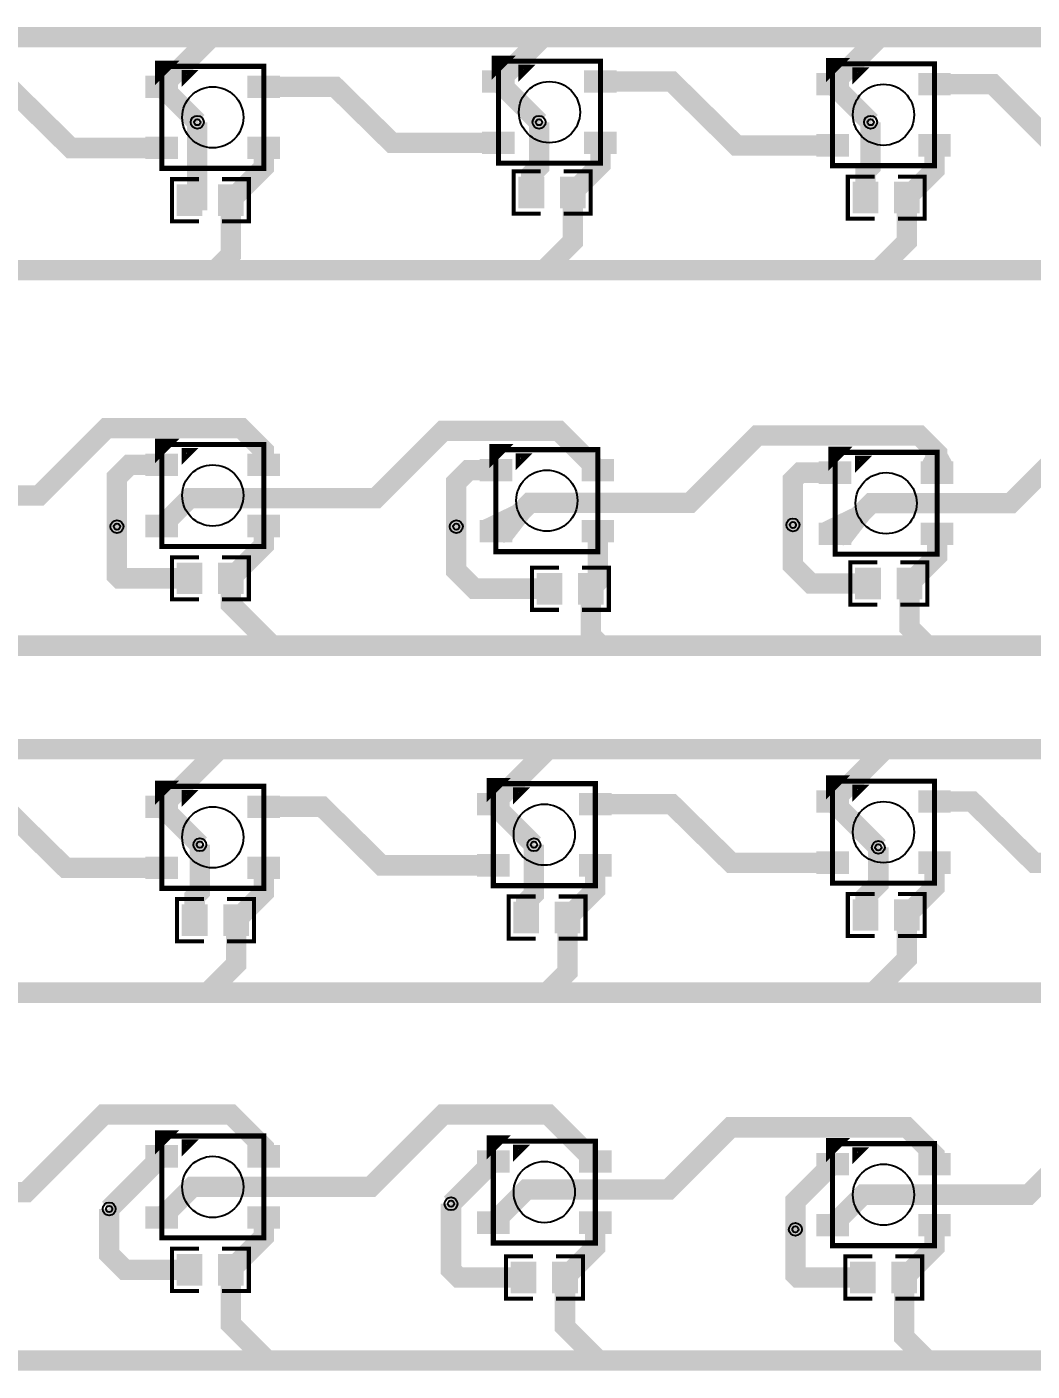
# Model space of a CAD drawing. Extents: x -5 to 8273, y -8273 to 5.
# Drawn here: x 4391 to 6332, y -6196 to -3600 of the extents above; entities that cross this region are included whole.
import ezdxf

# ---------------------------------------------------------------- set-up
doc = ezdxf.new("R2010")
doc.units = 9
for name, color, linetype, true_color in [('Hole', 7, 'Continuous', 0x222222), ('Multi-Layer', 7, 'Continuous', 0xc0c0c0), ('TopLayer', 7, 'Continuous', 0xff0000), ('TopPasteMaskLayer', 7, 'Continuous', 0x808080), ('TopSilkLayer', 7, 'Continuous', 0xffcc00), ('TopSolderMaskLayer', 7, 'Continuous', 0x800080)]:
    doc.layers.add(name, color=color, linetype=linetype, true_color=true_color)

msp = doc.modelspace()

# ---------------------------------------------------------------- hatches: boundary and pattern name
at = {"layer": 'TopLayer'}
for points in [[(4681.125, -3735.5999999999985), (4622.0250000000015, -3735.5999999999985), (4622.0250000000015, -3696.300000000003), (4681.125, -3696.300000000003)], [(4877.924999999996, -3735.5999999999985), (4818.925000000003, -3735.5999999999985), (4818.925000000003, -3696.300000000003), (4877.924999999996, -3696.300000000003)], [(5331.125, -3725.5999999999985), (5272.0250000000015, -3725.5999999999985), (5272.0250000000015, -3686.300000000003), (5331.125, -3686.300000000003)], [(5527.924999999996, -3725.5999999999985), (5468.925000000003, -3725.5999999999985), (5468.925000000003, -3686.300000000003), (5527.924999999996, -3686.300000000003)], [(5976.125, -3730.5999999999985), (5917.0250000000015, -3730.5999999999985), (5917.0250000000015, -3691.300000000003), (5976.125, -3691.300000000003)], [(6172.924999999996, -3730.5999999999985), (6113.925000000003, -3730.5999999999985), (6113.925000000003, -3691.300000000003), (6172.924999999996, -3691.300000000003)], [(4681.125, -3853.699999999997), (4622.0250000000015, -3853.699999999997), (4622.0250000000015, -3814.4000000000015), (4681.125, -3814.4000000000015)], [(4877.924999999996, -3853.699999999997), (4818.925000000003, -3853.699999999997), (4818.925000000003, -3814.4000000000015), (4877.924999999996, -3814.4000000000015)], [(5331.125, -3843.699999999997), (5272.0250000000015, -3843.699999999997), (5272.0250000000015, -3804.4000000000015), (5331.125, -3804.4000000000015)], [(5527.924999999996, -3843.699999999997), (5468.925000000003, -3843.699999999997), (5468.925000000003, -3804.4000000000015), (5527.924999999996, -3804.4000000000015)], [(5976.125, -3848.699999999997), (5917.0250000000015, -3848.699999999997), (5917.0250000000015, -3809.4000000000015), (5976.125, -3809.4000000000015)], [(6172.924999999996, -3848.699999999997), (6113.925000000003, -3848.699999999997), (6113.925000000003, -3809.4000000000015), (6172.924999999996, -3809.4000000000015)], [(5387.834999999992, -3948.542999999998), (5342.165000000008, -3948.542999999998), (5342.165000000008, -3891.457000000002), (5387.834999999992, -3891.457000000002)], [(5467.834999999992, -3948.542999999998), (5422.165000000008, -3948.542999999998), (5422.165000000008, -3891.457000000002), (5467.834999999992, -3891.457000000002)], [(4727.834999999992, -3963.542999999998), (4682.165000000008, -3963.542999999998), (4682.165000000008, -3906.457000000002), (4727.834999999992, -3906.457000000002)], [(4807.834999999992, -3963.542999999998), (4762.165000000008, -3963.542999999998), (4762.165000000008, -3906.457000000002), (4807.834999999992, -3906.457000000002)], [(6032.834999999992, -3958.542999999998), (5987.165000000008, -3958.542999999998), (5987.165000000008, -3901.457000000002), (6032.834999999992, -3901.457000000002)], [(6112.834999999992, -3958.542999999998), (6067.165000000008, -3958.542999999998), (6067.165000000008, -3901.457000000002), (6112.834999999992, -3901.457000000002)], [(4681.125, -4465.5999999999985), (4622.0250000000015, -4465.5999999999985), (4622.0250000000015, -4426.300000000003), (4681.125, -4426.300000000003)], [(4877.924999999996, -4465.5999999999985), (4818.925000000003, -4465.5999999999985), (4818.925000000003, -4426.300000000003), (4877.924999999996, -4426.300000000003)], [(5326.125, -4475.5999999999985), (5267.0250000000015, -4475.5999999999985), (5267.0250000000015, -4436.300000000003), (5326.125, -4436.300000000003)], [(5522.924999999996, -4475.5999999999985), (5463.925000000003, -4475.5999999999985), (5463.925000000003, -4436.300000000003), (5522.924999999996, -4436.300000000003)], [(6118.925799999997, -4441.298799999997), (6177.924800000001, -4441.298799999997), (6168.112699999998, -4423.4277), (6128.7427000000025, -4423.4277)], [(5981.125, -4480.5999999999985), (5922.0250000000015, -4480.5999999999985), (5922.0250000000015, -4441.300000000003), (5981.125, -4441.300000000003)], [(6177.924999999996, -4480.5999999999985), (6118.925000000003, -4480.5999999999985), (6118.925000000003, -4441.300000000003), (6177.924999999996, -4441.300000000003)], [(5267.0264000000025, -4554.399400000002), (5326.123, -4593.701200000003), (5362.274399999995, -4546.8211999999985), (5328.835099999997, -4524.582699999999)], [(5922.0264000000025, -4559.399400000002), (5981.123, -4598.701200000003), (6017.273199999996, -4551.820500000002), (5983.834100000007, -4529.582000000002)], [(4681.125, -4583.699999999997), (4622.0250000000015, -4583.699999999997), (4622.0250000000015, -4544.4000000000015), (4681.125, -4544.4000000000015)], [(4877.924999999996, -4583.699999999997), (4818.925000000003, -4583.699999999997), (4818.925000000003, -4544.4000000000015), (4877.924999999996, -4544.4000000000015)], [(5326.125, -4593.699999999997), (5267.0250000000015, -4593.699999999997), (5267.0250000000015, -4554.4000000000015), (5326.125, -4554.4000000000015)], [(5522.924999999996, -4593.699999999997), (5463.925000000003, -4593.699999999997), (5463.925000000003, -4554.4000000000015), (5522.924999999996, -4554.4000000000015)], [(5981.125, -4598.699999999997), (5922.0250000000015, -4598.699999999997), (5922.0250000000015, -4559.4000000000015), (5981.125, -4559.4000000000015)], [(6177.924999999996, -4598.699999999997), (6118.925000000003, -4598.699999999997), (6118.925000000003, -4559.4000000000015), (6177.924999999996, -4559.4000000000015)], [(4727.834999999992, -4693.542999999998), (4682.165000000008, -4693.542999999998), (4682.165000000008, -4636.457000000002), (4727.834999999992, -4636.457000000002)], [(4807.834999999992, -4693.542999999998), (4762.165000000008, -4693.542999999998), (4762.165000000008, -4636.457000000002), (4807.834999999992, -4636.457000000002)], [(5422.834999999992, -4713.542999999998), (5377.165000000008, -4713.542999999998), (5377.165000000008, -4656.457000000002), (5422.834999999992, -4656.457000000002)], [(5502.834999999992, -4713.542999999998), (5457.165000000008, -4713.542999999998), (5457.165000000008, -4656.457000000002), (5502.834999999992, -4656.457000000002)], [(6037.834999999992, -4703.542999999998), (5992.165000000008, -4703.542999999998), (5992.165000000008, -4646.457000000002), (6037.834999999992, -4646.457000000002)], [(6117.834999999992, -4703.542999999998), (6072.165000000008, -4703.542999999998), (6072.165000000008, -4646.457000000002), (6117.834999999992, -4646.457000000002)], [(4681.125, -5125.5999999999985), (4622.0250000000015, -5125.5999999999985), (4622.0250000000015, -5086.300000000003), (4681.125, -5086.300000000003)], [(4877.924999999996, -5125.5999999999985), (4818.925000000003, -5125.5999999999985), (4818.925000000003, -5086.300000000003), (4877.924999999996, -5086.300000000003)], [(5321.125, -5120.5999999999985), (5262.0250000000015, -5120.5999999999985), (5262.0250000000015, -5081.300000000003), (5321.125, -5081.300000000003)], [(5517.924999999996, -5120.5999999999985), (5458.925000000003, -5120.5999999999985), (5458.925000000003, -5081.300000000003), (5517.924999999996, -5081.300000000003)], [(5976.125, -5115.5999999999985), (5917.0250000000015, -5115.5999999999985), (5917.0250000000015, -5076.300000000003), (5976.125, -5076.300000000003)], [(6172.924999999996, -5115.5999999999985), (6113.925000000003, -5115.5999999999985), (6113.925000000003, -5076.300000000003), (6172.924999999996, -5076.300000000003)], [(4681.125, -5243.699999999997), (4622.0250000000015, -5243.699999999997), (4622.0250000000015, -5204.4000000000015), (4681.125, -5204.4000000000015)], [(4877.924999999996, -5243.699999999997), (4818.925000000003, -5243.699999999997), (4818.925000000003, -5204.4000000000015), (4877.924999999996, -5204.4000000000015)], [(5321.125, -5238.699999999997), (5262.0250000000015, -5238.699999999997), (5262.0250000000015, -5199.4000000000015), (5321.125, -5199.4000000000015)], [(5517.924999999996, -5238.699999999997), (5458.925000000003, -5238.699999999997), (5458.925000000003, -5199.4000000000015), (5517.924999999996, -5199.4000000000015)], [(5976.125, -5233.699999999997), (5917.0250000000015, -5233.699999999997), (5917.0250000000015, -5194.4000000000015), (5976.125, -5194.4000000000015)], [(6172.924999999996, -5233.699999999997), (6113.925000000003, -5233.699999999997), (6113.925000000003, -5194.4000000000015), (6172.924999999996, -5194.4000000000015)], [(5377.834999999992, -5348.542999999998), (5332.165000000008, -5348.542999999998), (5332.165000000008, -5291.457000000002), (5377.834999999992, -5291.457000000002)], [(5457.834999999992, -5348.542999999998), (5412.165000000008, -5348.542999999998), (5412.165000000008, -5291.457000000002), (5457.834999999992, -5291.457000000002)], [(6032.834999999992, -5343.542999999998), (5987.165000000008, -5343.542999999998), (5987.165000000008, -5286.457000000002), (6032.834999999992, -5286.457000000002)], [(6112.834999999992, -5343.542999999998), (6067.165000000008, -5343.542999999998), (6067.165000000008, -5286.457000000002), (6112.834999999992, -5286.457000000002)], [(4737.834999999992, -5353.542999999998), (4692.165000000008, -5353.542999999998), (4692.165000000008, -5296.457000000002), (4737.834999999992, -5296.457000000002)], [(4817.834999999992, -5353.542999999998), (4772.165000000008, -5353.542999999998), (4772.165000000008, -5296.457000000002), (4817.834999999992, -5296.457000000002)], [(4681.125, -5800.5999999999985), (4622.0250000000015, -5800.5999999999985), (4622.0250000000015, -5761.300000000003), (4681.125, -5761.300000000003)], [(4877.924999999996, -5800.5999999999985), (4818.925000000003, -5800.5999999999985), (4818.925000000003, -5761.300000000003), (4877.924999999996, -5761.300000000003)], [(5321.125, -5810.5999999999985), (5262.0250000000015, -5810.5999999999985), (5262.0250000000015, -5771.300000000003), (5321.125, -5771.300000000003)], [(5517.924999999996, -5810.5999999999985), (5458.925000000003, -5810.5999999999985), (5458.925000000003, -5771.300000000003), (5517.924999999996, -5771.300000000003)], [(5976.125, -5815.5999999999985), (5917.0250000000015, -5815.5999999999985), (5917.0250000000015, -5776.300000000003), (5976.125, -5776.300000000003)], [(6172.924999999996, -5815.5999999999985), (6113.925000000003, -5815.5999999999985), (6113.925000000003, -5776.300000000003), (6172.924999999996, -5776.300000000003)], [(4681.125, -5918.699999999997), (4622.0250000000015, -5918.699999999997), (4622.0250000000015, -5879.4000000000015), (4681.125, -5879.4000000000015)], [(4877.924999999996, -5918.699999999997), (4818.925000000003, -5918.699999999997), (4818.925000000003, -5879.4000000000015), (4877.924999999996, -5879.4000000000015)], [(5321.125, -5928.699999999997), (5262.0250000000015, -5928.699999999997), (5262.0250000000015, -5889.4000000000015), (5321.125, -5889.4000000000015)], [(5517.924999999996, -5928.699999999997), (5458.925000000003, -5928.699999999997), (5458.925000000003, -5889.4000000000015), (5517.924999999996, -5889.4000000000015)], [(5976.125, -5933.699999999997), (5917.0250000000015, -5933.699999999997), (5917.0250000000015, -5894.4000000000015), (5976.125, -5894.4000000000015)], [(6172.924999999996, -5933.699999999997), (6113.925000000003, -5933.699999999997), (6113.925000000003, -5894.4000000000015), (6172.924999999996, -5894.4000000000015)], [(4727.834999999992, -6028.542999999998), (4682.165000000008, -6028.542999999998), (4682.165000000008, -5971.457000000002), (4727.834999999992, -5971.457000000002)], [(4807.834999999992, -6028.542999999998), (4762.165000000008, -6028.542999999998), (4762.165000000008, -5971.457000000002), (4807.834999999992, -5971.457000000002)], [(5372.834999999992, -6043.542999999998), (5327.165000000008, -6043.542999999998), (5327.165000000008, -5986.457000000002), (5372.834999999992, -5986.457000000002)], [(5452.834999999992, -6043.542999999998), (5407.165000000008, -6043.542999999998), (5407.165000000008, -5986.457000000002), (5452.834999999992, -5986.457000000002)], [(6027.834999999992, -6043.542999999998), (5982.165000000008, -6043.542999999998), (5982.165000000008, -5986.457000000002), (6027.834999999992, -5986.457000000002)], [(6107.834999999992, -6043.542999999998), (6062.165000000008, -6043.542999999998), (6062.165000000008, -5986.457000000002), (6107.834999999992, -5986.457000000002)]]:
    msp.add_hatch(color=256, dxfattribs=at).paths.add_polyline_path(points)
at = {"layer": 'TopPasteMaskLayer'}
for points in [[(4681.125, -3735.5999999999985), (4622.0250000000015, -3735.5999999999985), (4622.0250000000015, -3696.300000000003), (4681.125, -3696.300000000003)], [(4877.924999999996, -3735.5999999999985), (4818.925000000003, -3735.5999999999985), (4818.925000000003, -3696.300000000003), (4877.924999999996, -3696.300000000003)], [(5331.125, -3725.5999999999985), (5272.0250000000015, -3725.5999999999985), (5272.0250000000015, -3686.300000000003), (5331.125, -3686.300000000003)], [(5527.924999999996, -3725.5999999999985), (5468.925000000003, -3725.5999999999985), (5468.925000000003, -3686.300000000003), (5527.924999999996, -3686.300000000003)], [(5976.125, -3730.5999999999985), (5917.0250000000015, -3730.5999999999985), (5917.0250000000015, -3691.300000000003), (5976.125, -3691.300000000003)], [(6172.924999999996, -3730.5999999999985), (6113.925000000003, -3730.5999999999985), (6113.925000000003, -3691.300000000003), (6172.924999999996, -3691.300000000003)], [(4681.125, -3853.699999999997), (4622.0250000000015, -3853.699999999997), (4622.0250000000015, -3814.4000000000015), (4681.125, -3814.4000000000015)], [(4877.924999999996, -3853.699999999997), (4818.925000000003, -3853.699999999997), (4818.925000000003, -3814.4000000000015), (4877.924999999996, -3814.4000000000015)], [(5331.125, -3843.699999999997), (5272.0250000000015, -3843.699999999997), (5272.0250000000015, -3804.4000000000015), (5331.125, -3804.4000000000015)], [(5527.924999999996, -3843.699999999997), (5468.925000000003, -3843.699999999997), (5468.925000000003, -3804.4000000000015), (5527.924999999996, -3804.4000000000015)], [(5976.125, -3848.699999999997), (5917.0250000000015, -3848.699999999997), (5917.0250000000015, -3809.4000000000015), (5976.125, -3809.4000000000015)], [(6172.924999999996, -3848.699999999997), (6113.925000000003, -3848.699999999997), (6113.925000000003, -3809.4000000000015), (6172.924999999996, -3809.4000000000015)], [(5387.834999999992, -3948.542999999998), (5342.165000000008, -3948.542999999998), (5342.165000000008, -3891.457000000002), (5387.834999999992, -3891.457000000002)], [(5467.834999999992, -3948.542999999998), (5422.165000000008, -3948.542999999998), (5422.165000000008, -3891.457000000002), (5467.834999999992, -3891.457000000002)], [(4727.834999999992, -3963.542999999998), (4682.165000000008, -3963.542999999998), (4682.165000000008, -3906.457000000002), (4727.834999999992, -3906.457000000002)], [(4807.834999999992, -3963.542999999998), (4762.165000000008, -3963.542999999998), (4762.165000000008, -3906.457000000002), (4807.834999999992, -3906.457000000002)], [(6032.834999999992, -3958.542999999998), (5987.165000000008, -3958.542999999998), (5987.165000000008, -3901.457000000002), (6032.834999999992, -3901.457000000002)], [(6112.834999999992, -3958.542999999998), (6067.165000000008, -3958.542999999998), (6067.165000000008, -3901.457000000002), (6112.834999999992, -3901.457000000002)], [(4681.125, -4465.5999999999985), (4622.0250000000015, -4465.5999999999985), (4622.0250000000015, -4426.300000000003), (4681.125, -4426.300000000003)], [(4877.924999999996, -4465.5999999999985), (4818.925000000003, -4465.5999999999985), (4818.925000000003, -4426.300000000003), (4877.924999999996, -4426.300000000003)], [(5326.125, -4475.5999999999985), (5267.0250000000015, -4475.5999999999985), (5267.0250000000015, -4436.300000000003), (5326.125, -4436.300000000003)], [(5522.924999999996, -4475.5999999999985), (5463.925000000003, -4475.5999999999985), (5463.925000000003, -4436.300000000003), (5522.924999999996, -4436.300000000003)], [(5981.125, -4480.5999999999985), (5922.0250000000015, -4480.5999999999985), (5922.0250000000015, -4441.300000000003), (5981.125, -4441.300000000003)], [(6177.924999999996, -4480.5999999999985), (6118.925000000003, -4480.5999999999985), (6118.925000000003, -4441.300000000003), (6177.924999999996, -4441.300000000003)], [(4681.125, -4583.699999999997), (4622.0250000000015, -4583.699999999997), (4622.0250000000015, -4544.4000000000015), (4681.125, -4544.4000000000015)], [(4877.924999999996, -4583.699999999997), (4818.925000000003, -4583.699999999997), (4818.925000000003, -4544.4000000000015), (4877.924999999996, -4544.4000000000015)], [(5326.125, -4593.699999999997), (5267.0250000000015, -4593.699999999997), (5267.0250000000015, -4554.4000000000015), (5326.125, -4554.4000000000015)], [(5522.924999999996, -4593.699999999997), (5463.925000000003, -4593.699999999997), (5463.925000000003, -4554.4000000000015), (5522.924999999996, -4554.4000000000015)], [(5981.125, -4598.699999999997), (5922.0250000000015, -4598.699999999997), (5922.0250000000015, -4559.4000000000015), (5981.125, -4559.4000000000015)], [(6177.924999999996, -4598.699999999997), (6118.925000000003, -4598.699999999997), (6118.925000000003, -4559.4000000000015), (6177.924999999996, -4559.4000000000015)], [(4727.834999999992, -4693.542999999998), (4682.165000000008, -4693.542999999998), (4682.165000000008, -4636.457000000002), (4727.834999999992, -4636.457000000002)], [(4807.834999999992, -4693.542999999998), (4762.165000000008, -4693.542999999998), (4762.165000000008, -4636.457000000002), (4807.834999999992, -4636.457000000002)], [(5422.834999999992, -4713.542999999998), (5377.165000000008, -4713.542999999998), (5377.165000000008, -4656.457000000002), (5422.834999999992, -4656.457000000002)], [(5502.834999999992, -4713.542999999998), (5457.165000000008, -4713.542999999998), (5457.165000000008, -4656.457000000002), (5502.834999999992, -4656.457000000002)], [(6037.834999999992, -4703.542999999998), (5992.165000000008, -4703.542999999998), (5992.165000000008, -4646.457000000002), (6037.834999999992, -4646.457000000002)], [(6117.834999999992, -4703.542999999998), (6072.165000000008, -4703.542999999998), (6072.165000000008, -4646.457000000002), (6117.834999999992, -4646.457000000002)], [(4681.125, -5125.5999999999985), (4622.0250000000015, -5125.5999999999985), (4622.0250000000015, -5086.300000000003), (4681.125, -5086.300000000003)], [(4877.924999999996, -5125.5999999999985), (4818.925000000003, -5125.5999999999985), (4818.925000000003, -5086.300000000003), (4877.924999999996, -5086.300000000003)], [(5321.125, -5120.5999999999985), (5262.0250000000015, -5120.5999999999985), (5262.0250000000015, -5081.300000000003), (5321.125, -5081.300000000003)], [(5517.924999999996, -5120.5999999999985), (5458.925000000003, -5120.5999999999985), (5458.925000000003, -5081.300000000003), (5517.924999999996, -5081.300000000003)], [(5976.125, -5115.5999999999985), (5917.0250000000015, -5115.5999999999985), (5917.0250000000015, -5076.300000000003), (5976.125, -5076.300000000003)], [(6172.924999999996, -5115.5999999999985), (6113.925000000003, -5115.5999999999985), (6113.925000000003, -5076.300000000003), (6172.924999999996, -5076.300000000003)], [(4681.125, -5243.699999999997), (4622.0250000000015, -5243.699999999997), (4622.0250000000015, -5204.4000000000015), (4681.125, -5204.4000000000015)], [(4877.924999999996, -5243.699999999997), (4818.925000000003, -5243.699999999997), (4818.925000000003, -5204.4000000000015), (4877.924999999996, -5204.4000000000015)], [(5321.125, -5238.699999999997), (5262.0250000000015, -5238.699999999997), (5262.0250000000015, -5199.4000000000015), (5321.125, -5199.4000000000015)], [(5517.924999999996, -5238.699999999997), (5458.925000000003, -5238.699999999997), (5458.925000000003, -5199.4000000000015), (5517.924999999996, -5199.4000000000015)], [(5976.125, -5233.699999999997), (5917.0250000000015, -5233.699999999997), (5917.0250000000015, -5194.4000000000015), (5976.125, -5194.4000000000015)], [(6172.924999999996, -5233.699999999997), (6113.925000000003, -5233.699999999997), (6113.925000000003, -5194.4000000000015), (6172.924999999996, -5194.4000000000015)], [(5377.834999999992, -5348.542999999998), (5332.165000000008, -5348.542999999998), (5332.165000000008, -5291.457000000002), (5377.834999999992, -5291.457000000002)], [(5457.834999999992, -5348.542999999998), (5412.165000000008, -5348.542999999998), (5412.165000000008, -5291.457000000002), (5457.834999999992, -5291.457000000002)], [(6032.834999999992, -5343.542999999998), (5987.165000000008, -5343.542999999998), (5987.165000000008, -5286.457000000002), (6032.834999999992, -5286.457000000002)], [(6112.834999999992, -5343.542999999998), (6067.165000000008, -5343.542999999998), (6067.165000000008, -5286.457000000002), (6112.834999999992, -5286.457000000002)], [(4737.834999999992, -5353.542999999998), (4692.165000000008, -5353.542999999998), (4692.165000000008, -5296.457000000002), (4737.834999999992, -5296.457000000002)], [(4817.834999999992, -5353.542999999998), (4772.165000000008, -5353.542999999998), (4772.165000000008, -5296.457000000002), (4817.834999999992, -5296.457000000002)], [(4681.125, -5800.5999999999985), (4622.0250000000015, -5800.5999999999985), (4622.0250000000015, -5761.300000000003), (4681.125, -5761.300000000003)], [(4877.924999999996, -5800.5999999999985), (4818.925000000003, -5800.5999999999985), (4818.925000000003, -5761.300000000003), (4877.924999999996, -5761.300000000003)], [(5321.125, -5810.5999999999985), (5262.0250000000015, -5810.5999999999985), (5262.0250000000015, -5771.300000000003), (5321.125, -5771.300000000003)], [(5517.924999999996, -5810.5999999999985), (5458.925000000003, -5810.5999999999985), (5458.925000000003, -5771.300000000003), (5517.924999999996, -5771.300000000003)], [(5976.125, -5815.5999999999985), (5917.0250000000015, -5815.5999999999985), (5917.0250000000015, -5776.300000000003), (5976.125, -5776.300000000003)], [(6172.924999999996, -5815.5999999999985), (6113.925000000003, -5815.5999999999985), (6113.925000000003, -5776.300000000003), (6172.924999999996, -5776.300000000003)], [(4681.125, -5918.699999999997), (4622.0250000000015, -5918.699999999997), (4622.0250000000015, -5879.4000000000015), (4681.125, -5879.4000000000015)], [(4877.924999999996, -5918.699999999997), (4818.925000000003, -5918.699999999997), (4818.925000000003, -5879.4000000000015), (4877.924999999996, -5879.4000000000015)], [(5321.125, -5928.699999999997), (5262.0250000000015, -5928.699999999997), (5262.0250000000015, -5889.4000000000015), (5321.125, -5889.4000000000015)], [(5517.924999999996, -5928.699999999997), (5458.925000000003, -5928.699999999997), (5458.925000000003, -5889.4000000000015), (5517.924999999996, -5889.4000000000015)], [(5976.125, -5933.699999999997), (5917.0250000000015, -5933.699999999997), (5917.0250000000015, -5894.4000000000015), (5976.125, -5894.4000000000015)], [(6172.924999999996, -5933.699999999997), (6113.925000000003, -5933.699999999997), (6113.925000000003, -5894.4000000000015), (6172.924999999996, -5894.4000000000015)], [(4727.834999999992, -6028.542999999998), (4682.165000000008, -6028.542999999998), (4682.165000000008, -5971.457000000002), (4727.834999999992, -5971.457000000002)], [(4807.834999999992, -6028.542999999998), (4762.165000000008, -6028.542999999998), (4762.165000000008, -5971.457000000002), (4807.834999999992, -5971.457000000002)], [(5372.834999999992, -6043.542999999998), (5327.165000000008, -6043.542999999998), (5327.165000000008, -5986.457000000002), (5372.834999999992, -5986.457000000002)], [(5452.834999999992, -6043.542999999998), (5407.165000000008, -6043.542999999998), (5407.165000000008, -5986.457000000002), (5452.834999999992, -5986.457000000002)], [(6027.834999999992, -6043.542999999998), (5982.165000000008, -6043.542999999998), (5982.165000000008, -5986.457000000002), (6027.834999999992, -5986.457000000002)], [(6107.834999999992, -6043.542999999998), (6062.165000000008, -6043.542999999998), (6062.165000000008, -5986.457000000002), (6107.834999999992, -5986.457000000002)]]:
    msp.add_hatch(color=256, dxfattribs=at).paths.add_polyline_path(points)
at = {"layer": 'TopSolderMaskLayer'}
for points in [[(5333.126185335706, -3727.5964439928866), (5270.023137329612, -3727.5964439928866), (5270.023137329612, -3684.303556007115), (5333.126185335706, -3684.303556007115)], [(5529.922798662257, -3727.5964439928866), (5466.926524003051, -3727.5964439928866), (5466.926524003051, -3684.303556007115), (5529.922798662257, -3684.303556007115)], [(4683.126185335706, -3737.5964439928866), (4620.023137329612, -3737.5964439928866), (4620.023137329612, -3694.303556007115), (4683.126185335706, -3694.303556007115)], [(4879.922798662257, -3737.5964439928866), (4816.926524003051, -3737.5964439928866), (4816.926524003051, -3694.303556007115), (4879.922798662257, -3694.303556007115)], [(5978.126185335706, -3732.5964439928866), (5915.023137329612, -3732.5964439928866), (5915.023137329612, -3689.303556007115), (5978.126185335706, -3689.303556007115)], [(6174.922798662257, -3732.5964439928866), (6111.926524003051, -3732.5964439928866), (6111.926524003051, -3689.303556007115), (6174.922798662257, -3689.303556007115)], [(4683.126185335706, -3855.696443992885), (4620.023137329612, -3855.696443992885), (4620.023137329612, -3812.4035560071134), (4683.126185335706, -3812.4035560071134)], [(4879.922798662257, -3855.696443992885), (4816.926524003051, -3855.696443992885), (4816.926524003051, -3812.4035560071134), (4879.922798662257, -3812.4035560071134)], [(5333.126185335706, -3845.696443992885), (5270.023137329612, -3845.696443992885), (5270.023137329612, -3802.4035560071134), (5333.126185335706, -3802.4035560071134)], [(5529.922798662257, -3845.696443992885), (5466.926524003051, -3845.696443992885), (5466.926524003051, -3802.4035560071134), (5529.922798662257, -3802.4035560071134)], [(5978.126185335706, -3850.696443992885), (5915.023137329612, -3850.696443992885), (5915.023137329612, -3807.4035560071134), (5978.126185335706, -3807.4035560071134)], [(6174.922798662257, -3850.696443992885), (6111.926524003051, -3850.696443992885), (6111.926524003051, -3807.4035560071134), (6174.922798662257, -3807.4035560071134)], [(5389.834999999992, -3950.5429649657526), (5340.165000000008, -3950.5429649657526), (5340.165000000008, -3889.4570350342474), (5389.834999999992, -3889.4570350342474)], [(5469.834999999992, -3950.5429649657526), (5420.165000000008, -3950.5429649657526), (5420.165000000008, -3889.4570350342474), (5469.834999999992, -3889.4570350342474)], [(4729.834999999992, -3965.5429649657526), (4680.165000000008, -3965.5429649657526), (4680.165000000008, -3904.4570350342474), (4729.834999999992, -3904.4570350342474)], [(4809.834999999992, -3965.5429649657526), (4760.165000000008, -3965.5429649657526), (4760.165000000008, -3904.4570350342474), (4809.834999999992, -3904.4570350342474)], [(6034.834999999992, -3960.5429649657526), (5985.165000000008, -3960.5429649657526), (5985.165000000008, -3899.4570350342474), (6034.834999999992, -3899.4570350342474)], [(6114.834999999992, -3960.5429649657526), (6065.165000000008, -3960.5429649657526), (6065.165000000008, -3899.4570350342474), (6114.834999999992, -3899.4570350342474)], [(4683.126185335706, -4467.596443992887), (4620.023137329612, -4467.596443992887), (4620.023137329612, -4424.303556007115), (4683.126185335706, -4424.303556007115)], [(4879.922798662257, -4467.596443992887), (4816.926524003051, -4467.596443992887), (4816.926524003051, -4424.303556007115), (4879.922798662257, -4424.303556007115)], [(5328.126185335706, -4477.596443992887), (5265.023137329612, -4477.596443992887), (5265.023137329612, -4434.303556007115), (5328.126185335706, -4434.303556007115)], [(5524.922798662257, -4477.596443992887), (5461.926524003051, -4477.596443992887), (5461.926524003051, -4434.303556007115), (5524.922798662257, -4434.303556007115)], [(5983.126185335706, -4482.596443992887), (5920.023137329612, -4482.596443992887), (5920.023137329612, -4439.303556007115), (5983.126185335706, -4439.303556007115)], [(6179.922798662257, -4482.596443992887), (6116.926524003051, -4482.596443992887), (6116.926524003051, -4439.303556007115), (6179.922798662257, -4439.303556007115)], [(4683.126185335706, -4585.696443992885), (4620.023137329612, -4585.696443992885), (4620.023137329612, -4542.403556007113), (4683.126185335706, -4542.403556007113)], [(4879.922798662257, -4585.696443992885), (4816.926524003051, -4585.696443992885), (4816.926524003051, -4542.403556007113), (4879.922798662257, -4542.403556007113)], [(5328.126185335706, -4595.696443992885), (5265.023137329612, -4595.696443992885), (5265.023137329612, -4552.403556007113), (5328.126185335706, -4552.403556007113)], [(5524.922798662257, -4595.696443992885), (5461.926524003051, -4595.696443992885), (5461.926524003051, -4552.403556007113), (5524.922798662257, -4552.403556007113)], [(5983.126185335706, -4600.696443992885), (5920.023137329612, -4600.696443992885), (5920.023137329612, -4557.403556007113), (5983.126185335706, -4557.403556007113)], [(6179.922798662257, -4600.696443992885), (6116.926524003051, -4600.696443992885), (6116.926524003051, -4557.403556007113), (6179.922798662257, -4557.403556007113)], [(4729.834999999992, -4695.542964965753), (4680.165000000008, -4695.542964965753), (4680.165000000008, -4634.457035034247), (4729.834999999992, -4634.457035034247)], [(4809.834999999992, -4695.542964965753), (4760.165000000008, -4695.542964965753), (4760.165000000008, -4634.457035034247), (4809.834999999992, -4634.457035034247)], [(6039.834999999992, -4705.542964965753), (5990.165000000008, -4705.542964965753), (5990.165000000008, -4644.457035034247), (6039.834999999992, -4644.457035034247)], [(6119.834999999992, -4705.542964965753), (6070.165000000008, -4705.542964965753), (6070.165000000008, -4644.457035034247), (6119.834999999992, -4644.457035034247)], [(5424.834999999992, -4715.542964965753), (5375.165000000008, -4715.542964965753), (5375.165000000008, -4654.457035034247), (5424.834999999992, -4654.457035034247)], [(5504.834999999992, -4715.542964965753), (5455.165000000008, -4715.542964965753), (5455.165000000008, -4654.457035034247), (5504.834999999992, -4654.457035034247)], [(4683.126185335706, -5127.596443992887), (4620.023137329612, -5127.596443992887), (4620.023137329612, -5084.303556007115), (4683.126185335706, -5084.303556007115)], [(4879.922798662257, -5127.596443992887), (4816.926524003051, -5127.596443992887), (4816.926524003051, -5084.303556007115), (4879.922798662257, -5084.303556007115)], [(5323.126185335706, -5122.596443992887), (5260.023137329612, -5122.596443992887), (5260.023137329612, -5079.303556007115), (5323.126185335706, -5079.303556007115)], [(5519.922798662257, -5122.596443992887), (5456.926524003051, -5122.596443992887), (5456.926524003051, -5079.303556007115), (5519.922798662257, -5079.303556007115)], [(5978.126185335706, -5117.596443992887), (5915.023137329612, -5117.596443992887), (5915.023137329612, -5074.303556007115), (5978.126185335706, -5074.303556007115)], [(6174.922798662257, -5117.596443992887), (6111.926524003051, -5117.596443992887), (6111.926524003051, -5074.303556007115), (6174.922798662257, -5074.303556007115)], [(4683.126185335706, -5245.696443992885), (4620.023137329612, -5245.696443992885), (4620.023137329612, -5202.403556007113), (4683.126185335706, -5202.403556007113)], [(4879.922798662257, -5245.696443992885), (4816.926524003051, -5245.696443992885), (4816.926524003051, -5202.403556007113), (4879.922798662257, -5202.403556007113)], [(5323.126185335706, -5240.696443992885), (5260.023137329612, -5240.696443992885), (5260.023137329612, -5197.403556007113), (5323.126185335706, -5197.403556007113)], [(5519.922798662257, -5240.696443992885), (5456.926524003051, -5240.696443992885), (5456.926524003051, -5197.403556007113), (5519.922798662257, -5197.403556007113)], [(5978.126185335706, -5235.696443992885), (5915.023137329612, -5235.696443992885), (5915.023137329612, -5192.403556007113), (5978.126185335706, -5192.403556007113)], [(6174.922798662257, -5235.696443992885), (6111.926524003051, -5235.696443992885), (6111.926524003051, -5192.403556007113), (6174.922798662257, -5192.403556007113)], [(4739.834999999992, -5355.542964965753), (4690.165000000008, -5355.542964965753), (4690.165000000008, -5294.457035034247), (4739.834999999992, -5294.457035034247)], [(4819.834999999992, -5355.542964965753), (4770.165000000008, -5355.542964965753), (4770.165000000008, -5294.457035034247), (4819.834999999992, -5294.457035034247)], [(5379.834999999992, -5350.542964965753), (5330.165000000008, -5350.542964965753), (5330.165000000008, -5289.457035034247), (5379.834999999992, -5289.457035034247)], [(5459.834999999992, -5350.542964965753), (5410.165000000008, -5350.542964965753), (5410.165000000008, -5289.457035034247), (5459.834999999992, -5289.457035034247)], [(6034.834999999992, -5345.542964965753), (5985.165000000008, -5345.542964965753), (5985.165000000008, -5284.457035034247), (6034.834999999992, -5284.457035034247)], [(6114.834999999992, -5345.542964965753), (6065.165000000008, -5345.542964965753), (6065.165000000008, -5284.457035034247), (6114.834999999992, -5284.457035034247)], [(4683.126185335706, -5802.596443992887), (4620.023137329612, -5802.596443992887), (4620.023137329612, -5759.303556007115), (4683.126185335706, -5759.303556007115)], [(4879.922798662257, -5802.596443992887), (4816.926524003051, -5802.596443992887), (4816.926524003051, -5759.303556007115), (4879.922798662257, -5759.303556007115)], [(5323.126185335706, -5812.596443992887), (5260.023137329612, -5812.596443992887), (5260.023137329612, -5769.303556007115), (5323.126185335706, -5769.303556007115)], [(5519.922798662257, -5812.596443992887), (5456.926524003051, -5812.596443992887), (5456.926524003051, -5769.303556007115), (5519.922798662257, -5769.303556007115)], [(5978.126185335706, -5817.596443992887), (5915.023137329612, -5817.596443992887), (5915.023137329612, -5774.303556007115), (5978.126185335706, -5774.303556007115)], [(6174.922798662257, -5817.596443992887), (6111.926524003051, -5817.596443992887), (6111.926524003051, -5774.303556007115), (6174.922798662257, -5774.303556007115)], [(4683.126185335706, -5920.696443992885), (4620.023137329612, -5920.696443992885), (4620.023137329612, -5877.403556007113), (4683.126185335706, -5877.403556007113)], [(4879.922798662257, -5920.696443992885), (4816.926524003051, -5920.696443992885), (4816.926524003051, -5877.403556007113), (4879.922798662257, -5877.403556007113)], [(5323.126185335706, -5930.696443992885), (5260.023137329612, -5930.696443992885), (5260.023137329612, -5887.403556007113), (5323.126185335706, -5887.403556007113)], [(5519.922798662257, -5930.696443992885), (5456.926524003051, -5930.696443992885), (5456.926524003051, -5887.403556007113), (5519.922798662257, -5887.403556007113)], [(5978.126185335706, -5935.696443992885), (5915.023137329612, -5935.696443992885), (5915.023137329612, -5892.403556007113), (5978.126185335706, -5892.403556007113)], [(6174.922798662257, -5935.696443992885), (6111.926524003051, -5935.696443992885), (6111.926524003051, -5892.403556007113), (6174.922798662257, -5892.403556007113)], [(4729.834999999992, -6030.542964965753), (4680.165000000008, -6030.542964965753), (4680.165000000008, -5969.457035034247), (4729.834999999992, -5969.457035034247)], [(4809.834999999992, -6030.542964965753), (4760.165000000008, -6030.542964965753), (4760.165000000008, -5969.457035034247), (4809.834999999992, -5969.457035034247)], [(5374.834999999992, -6045.542964965753), (5325.165000000008, -6045.542964965753), (5325.165000000008, -5984.457035034247), (5374.834999999992, -5984.457035034247)], [(5454.834999999992, -6045.542964965753), (5405.165000000008, -6045.542964965753), (5405.165000000008, -5984.457035034247), (5454.834999999992, -5984.457035034247)], [(6029.834999999992, -6045.542964965753), (5980.165000000008, -6045.542964965753), (5980.165000000008, -5984.457035034247), (6029.834999999992, -5984.457035034247)], [(6109.834999999992, -6045.542964965753), (6060.165000000008, -6045.542964965753), (6060.165000000008, -5984.457035034247), (6109.834999999992, -5984.457035034247)]]:
    msp.add_hatch(color=256, dxfattribs=at).paths.add_polyline_path(points)

# ---------------------------------------------------------------- linework, layer by layer
at = {"layer": 'Hole'}
for centre in [(4720, -3784.3800000000047), (5380, -3784.3800000000047), (6020, -3784.3800000000047), (4565, -4565.25), (5220, -4565.25), (5870, -4561.909999999996), (4725, -5179.380000000005), (5370, -5179.380000000005), (6035, -5184.380000000005), (4550, -5882.529999999999), (5210, -5872.529999999999), (5875, -5921.909999999996)]:
    msp.add_circle(centre, 6, dxfattribs=at)
at = {"layer": 'Multi-Layer'}
for centre in [(4720, -3784.3800000000047), (5380, -3784.3800000000047), (6020, -3784.3800000000047), (4565, -4565.25), (5220, -4565.25), (5870, -4561.909999999996), (4725, -5179.380000000005), (5370, -5179.380000000005), (6035, -5184.380000000005), (5210, -5872.529999999999), (4550, -5882.529999999999), (5875, -5921.909999999996)]:
    msp.add_circle(centre, 12.5, dxfattribs=at)
at = {"layer": 'TopLayer', "const_width": 39.37}
for points in [[(4747.524999999994, -3620), (4127.524999999994, -3620), (4036.5750000000044, -3710.949999999997)], [(5387.524999999994, -3620), (4747.524999999994, -3620), (4651.575000000004, -3715.949999999997)], [(6037.524999999994, -3620), (5387.524999999994, -3620), (5301.575000000004, -3705.949999999997)], [(6657.524999999994, -3620), (6037.524999999994, -3620), (5946.575000000004, -3710.949999999997)], [(4233.4000000000015, -3710.9000000000015), (4351, -3710.9000000000015), (4476, -3834.0999999999985), (4651.5999999999985, -3834.0999999999985)], [(4720, -3784.375), (4720, -3784.375), (4651.575000000004, -3715.949999999997)], [(4848.4000000000015, -3715.9000000000015), (4986, -3715.9000000000015), (5096, -3824.0999999999985), (5301.5999999999985, -3824.0999999999985)], [(5380, -3784.375), (5380, -3784.375), (5301.575000000004, -3705.949999999997)], [(5498.4000000000015, -3705.9000000000015), (5636, -3705.9000000000015), (5761, -3829.0999999999985), (5946.5999999999985, -3829.0999999999985)], [(6020, -3784.375), (6020, -3784.375), (5946.575000000004, -3710.949999999997)], [(6143.424999999996, -3710.949999999997), (6255.950000000004, -3710.949999999997), (6379.049999999996, -3834.050000000003), (6561.575000000004, -3834.050000000003)], [(4705, -3935), (4720, -3935), (4720, -3784.4000000000015)], [(5365, -3920), (5365, -3885), (5380, -3870), (5380, -3784.375)], [(6010, -3930), (6010, -3880), (6020, -3870), (6020, -3784.375)], [(4785, -3935), (4848.4230000000025, -3871.577000000005), (4848.4230000000025, -3834.050000000003)], [(5445, -3920), (5498.4230000000025, -3866.577000000005), (5498.4230000000025, -3824.050000000003)], [(6090, -3930), (6143.4230000000025, -3876.577000000005), (6143.4230000000025, -3829.050000000003)], [(4135, -4070), (4755, -4070), (4785, -4040), (4785, -3935)], [(4755, -4070), (5390, -4070), (5445, -4015), (5445, -3920)], [(5390, -4070), (6035, -4070), (6090, -4015), (6090, -3930)], [(6035, -4070), (6665, -4070), (6700, -4035), (6700, -3935)], [(4848.398000000001, -4445.900999999998), (4848.398000000001, -4418.400999999998), (4805, -4375), (4545, -4375), (4415, -4505), (4110.630000000005, -4505), (4041.5800000000017, -4574.050000000003)], [(6760, -4475), (6760, -4432.5), (6701.5999999999985, -4374.0999999999985), (6436.5999999999985, -4374.0999999999985), (6290.600000000006, -4520), (6021.300000000003, -4520), (5953.199999999997, -4588.0999999999985)], [(5493.43, -4455.949999999997), (5417.479999999996, -4380), (5195, -4380), (5065, -4510), (4705.625, -4510), (4651.5769999999975, -4564.050000000003)], [(6148.4000000000015, -4460.9000000000015), (6148.4000000000015, -4423.4000000000015), (6114.0999999999985, -4389.0999999999985), (5801.5999999999985, -4389.0999999999985), (5671.5999999999985, -4519.0999999999985), (5362.200000000004, -4519.0999999999985), (5298.199999999997, -4583.0999999999985)], [(4565, -4565.248), (4565, -4470), (4589.049999999996, -4445.949999999997), (4651.575000000004, -4445.949999999997)], [(5220, -4565.248999999996), (5220, -4480), (5244.049999999996, -4455.949999999997), (5296.580000000002, -4455.949999999997)], [(5870, -4561.914000000004), (5870, -4475), (5884.049999999996, -4460.949999999997), (5951.580000000002, -4460.949999999997)], [(4705, -4665), (4570, -4665), (4565, -4660), (4565, -4565.248999999996)], [(4785, -4665), (4848.4230000000025, -4601.577000000005), (4848.4230000000025, -4564.050000000003)], [(5400, -4685), (5255, -4685), (5220, -4650), (5220, -4565.248999999996)], [(5480, -4685), (5493.428, -4671.572), (5493.428, -4574.050000000003)], [(6015, -4675), (5905, -4675), (5870, -4640), (5870, -4561.914000000004)], [(6095, -4675), (6148.43, -4621.57), (6148.43, -4579.050000000003)], [(5500, -4795), (4865, -4795), (4785, -4715), (4785, -4665)], [(4865, -4795), (4220, -4795), (4170, -4745), (4170, -4670)], [(6130, -4795), (5500, -4795), (5480, -4775), (5480, -4685)], [(6710, -4795), (6130, -4795), (6095, -4760), (6095, -4675)], [(4762.524999999994, -4995), (4152.524999999994, -4995), (4041.5750000000044, -5105.949999999997)], [(5397.524999999994, -4995), (4762.524999999994, -4995), (4651.575000000004, -5105.949999999997)], [(6065.555000000008, -4995), (5397.524999999994, -4995), (5291.575000000004, -5100.949999999997)], [(6657.524999999994, -4995), (6047.524999999994, -4995), (5946.575000000004, -5095.949999999997)], [(4238.4000000000015, -5105.9000000000015), (4346, -5105.9000000000015), (4466, -5224.0999999999985), (4651.5999999999985, -5224.0999999999985)], [(4725, -5179.375), (4725, -5179.375), (4651.575000000004, -5105.949999999997)], [(4848.4000000000015, -5105.9000000000015), (4961, -5105.9000000000015), (5076, -5219.0999999999985), (5291.5999999999985, -5219.0999999999985)], [(5370, -5179.375), (5370, -5179.375), (5291.575000000004, -5100.949999999997)], [(5488.4000000000015, -5100.9000000000015), (5636, -5100.9000000000015), (5751, -5214.0999999999985), (5946.5999999999985, -5214.0999999999985)], [(6035, -5184.375), (6035, -5184.375), (5946.575000000004, -5095.949999999997)], [(6143.4000000000015, -5095.9000000000015), (6216, -5095.9000000000015), (6336, -5214.0999999999985), (6556.5999999999985, -5214.0999999999985)], [(4715, -5325), (4715, -5280), (4725, -5270), (4725, -5179.375)], [(5355, -5320), (5355, -5290), (5370, -5275), (5370, -5179.375)], [(6010, -5315), (6010, -5280), (6035, -5255), (6035, -5184.375)], [(4795, -5325), (4848.4230000000025, -5271.577000000005), (4848.4230000000025, -5224.050000000003)], [(5435, -5320), (5488.4230000000025, -5266.577000000005), (5488.4230000000025, -5219.050000000003)], [(6090, -5315), (6143.4230000000025, -5261.577000000005), (6143.4230000000025, -5214.050000000003)], [(4135, -5465), (4740, -5465), (4795, -5410), (4795, -5325)], [(4740, -5465), (5395, -5465), (5435, -5425), (5435, -5320)], [(5395, -5465), (6025, -5465), (6085, -5405), (6090, -5400), (6090, -5315)], [(6004.184999999998, -5465), (6630, -5465), (6695, -5400), (6695, -5315)], [(4848.424999999996, -5780.949999999997), (4848.424999999996, -5763.425000000003), (4785, -5700), (4540, -5700), (4390, -5850), (4100.625, -5850), (4046.5750000000044, -5904.050000000003)], [(5488.424999999996, -5790.949999999997), (5397.475000000006, -5700), (5195, -5700), (5055, -5840), (4710.625, -5840), (4651.575000000004, -5899.050000000003)], [(6143.424999999996, -5795.949999999997), (6143.424999999996, -5778.425000000003), (6090, -5725), (5750, -5725), (5630, -5845), (5355.625, -5845), (5291.575000000004, -5909.050000000003)], [(6748.424999999996, -5795.949999999997), (6748.424999999996, -5763.425000000003), (6695, -5710), (6470, -5710), (6325, -5855), (6005.625, -5855), (5946.575000000004, -5914.050000000003)], [(4550, -5882.5250000000015), (4550, -5882.5250000000015), (4651.575000000004, -5780.949999999997)], [(5210, -5872.5250000000015), (5210, -5872.5250000000015), (5291.575000000004, -5790.949999999997)], [(5875, -5921.914000000004), (5875, -5867.5250000000015), (5946.575000000004, -5795.949999999997)], [(4705, -6000), (4580, -6000), (4550, -5970), (4550, -5882.523999999998)], [(5350, -6015), (5225, -6015), (5210, -6000), (5210, -5872.523999999998)], [(4785, -6000), (4848.4230000000025, -5936.577000000005), (4848.4230000000025, -5899.050000000003)], [(5430, -6015), (5488.4230000000025, -5956.577000000005), (5488.4230000000025, -5909.050000000003)], [(6005, -6015), (5880, -6015), (5875, -6010), (5875, -5921.914000000004)], [(6085, -6015), (6143.4230000000025, -5956.577000000005), (6143.4230000000025, -5914.050000000003)], [(4855, -6175), (4250, -6175), (4185, -6110), (4185, -6005)], [(5495, -6175), (4855, -6175), (4785, -6105), (4785, -6000)], [(6130, -6175), (5495, -6175), (5430, -6110), (5430, -6015)], [(6730, -6175), (6130, -6175), (6085, -6130), (6085, -6015)]]:
    msp.add_lwpolyline(points, dxfattribs=at)
at = {"layer": 'TopSilkLayer', "const_width": 10}
for points in [[(5293.731, -3690.1920000000027), (5293.731, -3660.6640000000043), (5323.257999999994, -3660.6640000000043), (5293.731, -3690.1920000000027)], [(4643.731, -3700.1920000000027), (4643.731, -3670.6640000000043), (4673.257999999994, -3670.6640000000043), (4643.731, -3700.1920000000027)], [(4848.445, -3873.4199999999983), (4651.595000000001, -3873.4199999999983), (4651.595000000001, -3676.5699999999997), (4848.445, -3676.5699999999997), (4848.445, -3873.4199999999983)], [(4694.912000000004, -3704.1299999999974), (4694.912000000004, -3688.3800000000047), (4710.659999999996, -3688.3849999999948), (4694.912000000004, -3704.1299999999974)], [(5498.445, -3863.4199999999983), (5301.595000000001, -3863.4199999999983), (5301.595000000001, -3666.5699999999997), (5498.445, -3666.5699999999997), (5498.445, -3863.4199999999983)], [(5344.912000000004, -3694.1299999999974), (5344.912000000004, -3678.3800000000047), (5360.659999999996, -3678.3849999999948), (5344.912000000004, -3694.1299999999974)], [(5938.731, -3695.1920000000027), (5938.731, -3665.6640000000043), (5968.257999999994, -3665.6640000000043), (5938.731, -3695.1920000000027)], [(6143.445, -3868.4199999999983), (5946.595000000001, -3868.4199999999983), (5946.595000000001, -3671.5699999999997), (6143.445, -3671.5699999999997), (6143.445, -3868.4199999999983)], [(5989.912000000004, -3699.1299999999974), (5989.912000000004, -3683.3800000000047), (6005.659999999996, -3683.3849999999948), (5989.912000000004, -3699.1299999999974)], [(4643.731, -4430.192000000003), (4643.731, -4400.664000000004), (4673.257999999994, -4400.664000000004), (4643.731, -4430.192000000003)], [(4848.445, -4603.419999999998), (4651.595000000001, -4603.419999999998), (4651.595000000001, -4406.57), (4848.445, -4406.57), (4848.445, -4603.419999999998)], [(5288.731, -4440.192000000003), (5288.731, -4410.664000000004), (5318.257999999994, -4410.664000000004), (5288.731, -4440.192000000003)], [(5493.445, -4613.419999999998), (5296.595000000001, -4613.419999999998), (5296.595000000001, -4416.57), (5493.445, -4416.57), (5493.445, -4613.419999999998)], [(5943.731, -4445.192000000003), (5943.731, -4415.664000000004), (5973.257999999994, -4415.664000000004), (5943.731, -4445.192000000003)], [(4694.912000000004, -4434.129999999997), (4694.912000000004, -4418.380000000005), (4710.659999999996, -4418.384999999995), (4694.912000000004, -4434.129999999997)], [(5339.912000000004, -4444.129999999997), (5339.912000000004, -4428.380000000005), (5355.659999999996, -4428.384999999995), (5339.912000000004, -4444.129999999997)], [(6148.445, -4618.419999999998), (5951.595000000001, -4618.419999999998), (5951.595000000001, -4421.57), (6148.445, -4421.57), (6148.445, -4618.419999999998)], [(5994.912000000004, -4449.129999999997), (5994.912000000004, -4433.380000000005), (6010.659999999996, -4433.384999999995), (5994.912000000004, -4449.129999999997)], [(4643.731, -5090.192000000003), (4643.731, -5060.664000000004), (4673.257999999994, -5060.664000000004), (4643.731, -5090.192000000003)], [(5283.731, -5085.192000000003), (5283.731, -5055.664000000004), (5313.257999999994, -5055.664000000004), (5283.731, -5085.192000000003)], [(5488.445, -5258.419999999998), (5291.595000000001, -5258.419999999998), (5291.595000000001, -5061.57), (5488.445, -5061.57), (5488.445, -5258.419999999998)], [(5938.731, -5080.192000000003), (5938.731, -5050.664000000004), (5968.257999999994, -5050.664000000004), (5938.731, -5080.192000000003)], [(6143.445, -5253.419999999998), (5946.595000000001, -5253.419999999998), (5946.595000000001, -5056.57), (6143.445, -5056.57), (6143.445, -5253.419999999998)], [(4848.445, -5263.419999999998), (4651.595000000001, -5263.419999999998), (4651.595000000001, -5066.57), (4848.445, -5066.57), (4848.445, -5263.419999999998)], [(4694.912000000004, -5094.129999999997), (4694.912000000004, -5078.380000000005), (4710.659999999996, -5078.384999999995), (4694.912000000004, -5094.129999999997)], [(5334.912000000004, -5089.129999999997), (5334.912000000004, -5073.380000000005), (5350.659999999996, -5073.384999999995), (5334.912000000004, -5089.129999999997)], [(5989.912000000004, -5084.129999999997), (5989.912000000004, -5068.380000000005), (6005.659999999996, -5068.384999999995), (5989.912000000004, -5084.129999999997)], [(4643.731, -5765.192000000003), (4643.731, -5735.664000000004), (4673.257999999994, -5735.664000000004), (4643.731, -5765.192000000003)], [(4848.445, -5938.419999999998), (4651.595000000001, -5938.419999999998), (4651.595000000001, -5741.57), (4848.445, -5741.57), (4848.445, -5938.419999999998)], [(4694.912000000004, -5769.129999999997), (4694.912000000004, -5753.380000000005), (4710.659999999996, -5753.384999999995), (4694.912000000004, -5769.129999999997)], [(5283.731, -5775.192000000003), (5283.731, -5745.664000000004), (5313.257999999994, -5745.664000000004), (5283.731, -5775.192000000003)], [(5488.445, -5948.419999999998), (5291.595000000001, -5948.419999999998), (5291.595000000001, -5751.57), (5488.445, -5751.57), (5488.445, -5948.419999999998)], [(5334.912000000004, -5779.129999999997), (5334.912000000004, -5763.380000000005), (5350.659999999996, -5763.384999999995), (5334.912000000004, -5779.129999999997)], [(5938.731, -5780.192000000003), (5938.731, -5750.664000000004), (5968.257999999994, -5750.664000000004), (5938.731, -5780.192000000003)], [(6143.445, -5953.419999999998), (5946.595000000001, -5953.419999999998), (5946.595000000001, -5756.57), (6143.445, -5756.57), (6143.445, -5953.419999999998)], [(5989.912000000004, -5784.129999999997), (5989.912000000004, -5768.380000000005), (6005.659999999996, -5768.384999999995), (5989.912000000004, -5784.129999999997)]]:
    msp.add_lwpolyline(points, close=True, dxfattribs=at)
at = {"layer": 'TopSilkLayer', "const_width": 7.87}
for points in [[(4723.159999999996, -3894.260000000002), (4671.189999999995, -3894.260000000002), (4671.189999999995, -3975.760000000002), (4723.159999999996, -3975.760000000002)], [(4767.730000000003, -3894.260000000002), (4819.700000000004, -3894.260000000002), (4819.700000000004, -3975.760000000002), (4767.730000000003, -3975.760000000002)], [(5383.159999999996, -3879.260000000002), (5331.189999999995, -3879.260000000002), (5331.189999999995, -3960.760000000002), (5383.159999999996, -3960.760000000002)], [(5427.730000000003, -3879.260000000002), (5479.700000000004, -3879.260000000002), (5479.700000000004, -3960.760000000002), (5427.730000000003, -3960.760000000002)], [(6028.159999999996, -3889.260000000002), (5976.189999999995, -3889.260000000002), (5976.189999999995, -3970.760000000002), (6028.159999999996, -3970.760000000002)], [(6072.730000000003, -3889.260000000002), (6124.700000000004, -3889.260000000002), (6124.700000000004, -3970.760000000002), (6072.730000000003, -3970.760000000002)], [(4723.159999999996, -4624.260000000002), (4671.189999999995, -4624.260000000002), (4671.189999999995, -4705.760000000002), (4723.159999999996, -4705.760000000002)], [(4767.730000000003, -4624.260000000002), (4819.700000000004, -4624.260000000002), (4819.700000000004, -4705.760000000002), (4767.730000000003, -4705.760000000002)], [(5418.159999999996, -4644.260000000002), (5366.189999999995, -4644.260000000002), (5366.189999999995, -4725.760000000002), (5418.159999999996, -4725.760000000002)], [(5462.730000000003, -4644.260000000002), (5514.700000000004, -4644.260000000002), (5514.700000000004, -4725.760000000002), (5462.730000000003, -4725.760000000002)], [(6033.159999999996, -4634.260000000002), (5981.189999999995, -4634.260000000002), (5981.189999999995, -4715.760000000002), (6033.159999999996, -4715.760000000002)], [(6077.730000000003, -4634.260000000002), (6129.700000000004, -4634.260000000002), (6129.700000000004, -4715.760000000002), (6077.730000000003, -4715.760000000002)], [(4733.159999999996, -5284.260000000002), (4681.189999999995, -5284.260000000002), (4681.189999999995, -5365.760000000002), (4733.159999999996, -5365.760000000002)], [(4777.730000000003, -5284.260000000002), (4829.700000000004, -5284.260000000002), (4829.700000000004, -5365.760000000002), (4777.730000000003, -5365.760000000002)], [(5373.159999999996, -5279.260000000002), (5321.189999999995, -5279.260000000002), (5321.189999999995, -5360.760000000002), (5373.159999999996, -5360.760000000002)], [(5417.730000000003, -5279.260000000002), (5469.700000000004, -5279.260000000002), (5469.700000000004, -5360.760000000002), (5417.730000000003, -5360.760000000002)], [(6028.159999999996, -5274.260000000002), (5976.189999999995, -5274.260000000002), (5976.189999999995, -5355.760000000002), (6028.159999999996, -5355.760000000002)], [(6072.730000000003, -5274.260000000002), (6124.700000000004, -5274.260000000002), (6124.700000000004, -5355.760000000002), (6072.730000000003, -5355.760000000002)], [(4723.159999999996, -5959.260000000002), (4671.189999999995, -5959.260000000002), (4671.189999999995, -6040.760000000002), (4723.159999999996, -6040.760000000002)], [(4767.730000000003, -5959.260000000002), (4819.700000000004, -5959.260000000002), (4819.700000000004, -6040.760000000002), (4767.730000000003, -6040.760000000002)], [(5368.159999999996, -5974.260000000002), (5316.189999999995, -5974.260000000002), (5316.189999999995, -6055.760000000002), (5368.159999999996, -6055.760000000002)], [(5412.730000000003, -5974.260000000002), (5464.700000000004, -5974.260000000002), (5464.700000000004, -6055.760000000002), (5412.730000000003, -6055.760000000002)], [(6023.159999999996, -5974.260000000002), (5971.189999999995, -5974.260000000002), (5971.189999999995, -6055.760000000002), (6023.159999999996, -6055.760000000002)], [(6067.730000000003, -5974.260000000002), (6119.700000000004, -5974.260000000002), (6119.700000000004, -6055.760000000002), (6067.730000000003, -6055.760000000002)]]:
    msp.add_lwpolyline(points, dxfattribs=at)
at = {"layer": 'TopSilkLayer'}
for centre in [(5400.029999999999, -3765), (6045.029999999999, -3770), (4750.029999999999, -3775), (4750.029999999999, -4505), (5395.029999999999, -4515), (6050.029999999999, -4520), (4750.029999999999, -5165), (5390.029999999999, -5160), (6045.029999999999, -5155), (4750.029999999999, -5840), (5390.029999999999, -5850), (6045.029999999999, -5855)]:
    msp.add_circle(centre, 59.059999999999995, dxfattribs=at)

doc.saveas('drawing.dxf')
